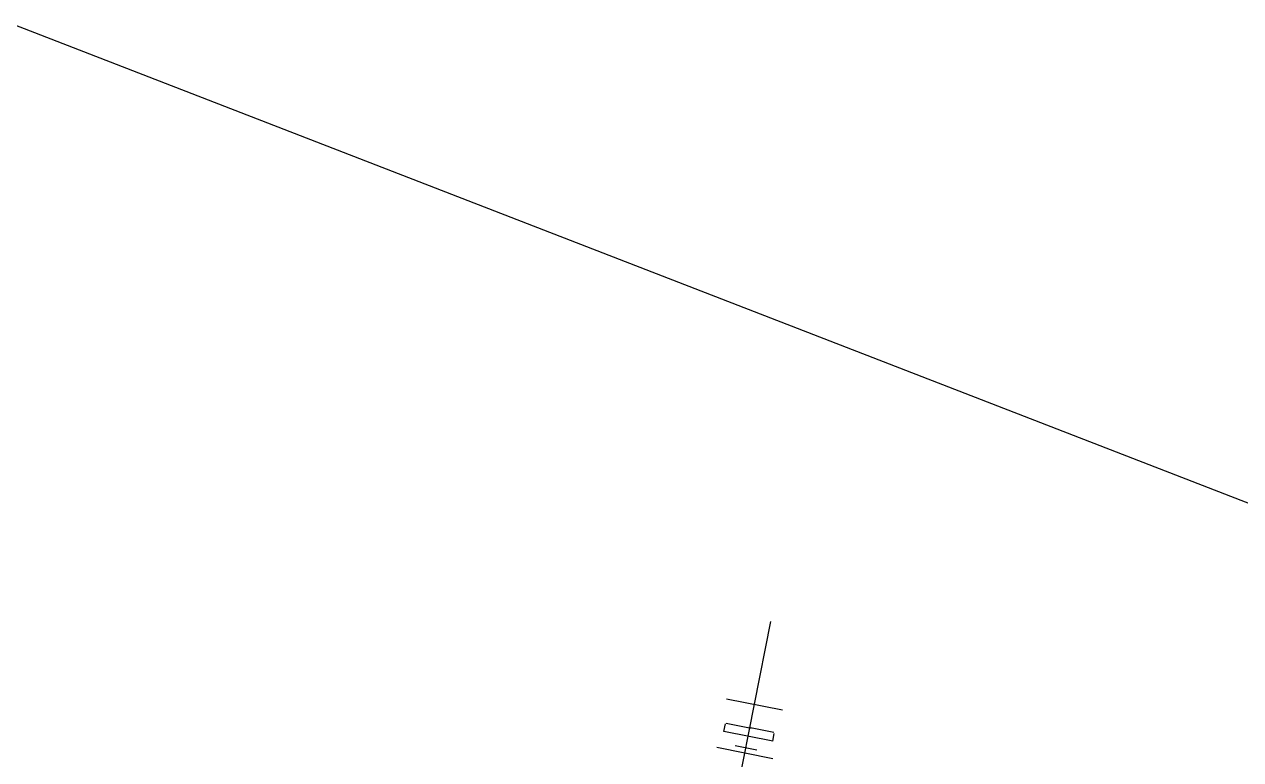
# Model space of a CAD drawing. Header units: metres. Extents: x 267365 to 277461, y 2088854 to 2108025.
# Drawn here: x 273025.1 to 273079.3, y 2096339 to 2096371.8 of the extents above; entities that cross this region are included whole.
import ezdxf

# ---------------------------------------------------------------- set-up
doc = ezdxf.new("R2010")
doc.units = ezdxf.units.M
doc.layers.add('village', color=3, linetype='Continuous')

msp = doc.modelspace()

# ---------------------------------------------------------------- linework, layer by layer
at = {"color": 30}
for p, q in [((272996.534, 2096032.469), (273058.355, 2096345.152)), ((272996.534, 2096032.469), (273058.355, 2096345.152)), ((272996.534, 2096032.469), (273058.355, 2096345.152)), ((273058.871, 2096341.203), (273056.376, 2096341.697)), ((273058.871, 2096341.203), (273056.376, 2096341.697)), ((273058.871, 2096341.203), (273056.376, 2096341.697)), ((273056.259, 2096340.26), (273056.326, 2096340.601)), ((273056.259, 2096340.26), (273056.326, 2096340.601)), ((273056.259, 2096340.26), (273056.326, 2096340.601)), ((273056.365, 2096340.628), (273057.47, 2096340.409)), ((273056.365, 2096340.628), (273057.47, 2096340.409)), ((273056.365, 2096340.628), (273057.47, 2096340.409)), ((273058.433, 2096339.83), (273056.259, 2096340.26)), ((273058.433, 2096339.83), (273056.259, 2096340.26)), ((273058.433, 2096339.83), (273056.259, 2096340.26)), ((273058.487, 2096340.208), (273057.37, 2096340.429)), ((273058.487, 2096340.208), (273057.37, 2096340.429)), ((273058.487, 2096340.208), (273057.37, 2096340.429)), ((273058.433, 2096339.83), (273058.5, 2096340.172)), ((273058.433, 2096339.83), (273058.5, 2096340.172)), ((273058.433, 2096339.83), (273058.5, 2096340.172)), ((273058.444, 2096339.043), (273055.949, 2096339.536)), ((273058.444, 2096339.043), (273055.949, 2096339.536)), ((273058.444, 2096339.043), (273055.949, 2096339.536)), ((273057.727, 2096339.419), (273056.755, 2096339.611)), ((273057.727, 2096339.419), (273056.755, 2096339.611)), ((273057.727, 2096339.419), (273056.755, 2096339.611))]:
    msp.add_line(p, q, dxfattribs=at)
at = {"layer": 'village', "color": 3}
msp.add_line((272941.873, 2096403.779), (273083.56, 2096348.924), dxfattribs=at)

doc.saveas('drawing.dxf')
